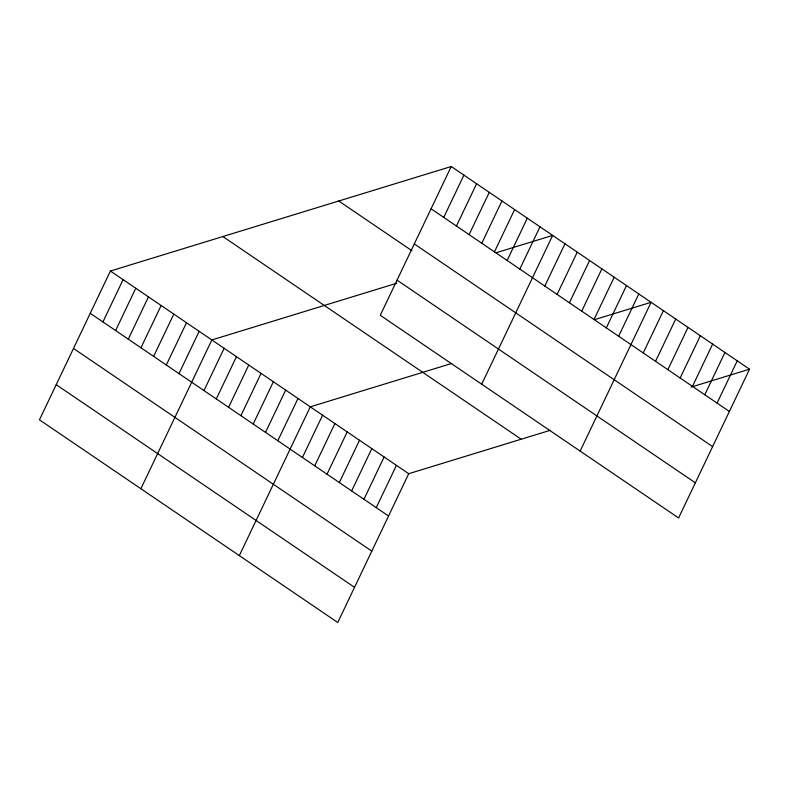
<?xml version="1.0" encoding="UTF-8"?>
<svg xmlns="http://www.w3.org/2000/svg" width="789" height="789" viewBox="0 0 789 789"><rect width="100%" height="100%" fill="white"/><g stroke="black" fill="none" stroke-linecap="round" stroke-linejoin="round"><path stroke-width="1.18" d="M451.239 166.509L380.268 315.294L678.589 517.969L749.55 369.183L451.239 166.509L110.411 271.031L39.45 419.817L337.761 622.491L408.732 473.706L550.17 430.33M102.925 321.932L123.094 279.651M115.608 330.542L135.767 288.261M128.282 339.162L148.45 296.881M140.965 347.771L161.134 305.491M153.638 356.391L173.807 314.101M166.321 365.001L186.49 322.721M178.995 373.611L199.163 331.331M140.876 488.726L211.846 339.941L396.739 283.241M203.976 390.585L224.145 348.304M216.285 398.948L236.453 356.667M228.593 407.311L248.762 365.021M240.901 415.665L261.06 373.384M253.2 424.028L273.369 381.748M265.508 432.392L285.677 390.101M277.817 440.745L297.986 398.465M239.323 555.604L310.284 406.828L451.722 363.453M302.424 457.472L322.593 415.192M314.732 465.826L334.901 423.545M443.743 217.409L463.912 175.128M327.031 474.189L347.199 431.908M456.427 226.019L476.595 183.738M339.339 482.552L359.508 440.272M469.1 234.639L489.269 192.348M351.647 490.906L371.816 448.625M481.783 243.249L501.952 200.968M363.956 499.269L384.125 456.989M494.456 251.859L514.625 209.578M376.254 507.633L396.423 465.352M507.14 260.478L527.308 218.188M519.813 269.088L539.982 226.808M481.694 384.204L552.665 235.418L496.429 252.667M544.795 286.062L564.963 243.781M557.103 294.425L577.272 252.135M569.411 302.779L589.58 260.498M581.72 311.142L601.879 268.862M594.018 319.506L614.187 277.225M606.327 327.859L626.496 285.579M618.635 336.222L638.804 293.942M580.142 451.081L651.103 302.305L594.867 319.545M643.242 352.939L663.411 310.659M655.551 361.303L675.719 319.022M667.859 369.666L688.018 327.386M680.157 378.02L700.326 335.739M692.466 386.383L712.635 344.103M704.774 394.747L724.943 352.466M717.073 403.11L737.242 360.82M691.016 387.133L749.55 369.183M431.07 208.789L729.381 411.463M414.304 243.939L712.615 446.613M338.767 201.008L411.907 250.695M397.035 280.144L695.346 482.819M222.883 236.542L521.204 439.217M110.411 271.031L408.732 473.706M90.252 313.322L388.563 515.996M73.485 348.462L371.797 551.136M56.216 384.677L354.527 587.341"/></g></svg>
